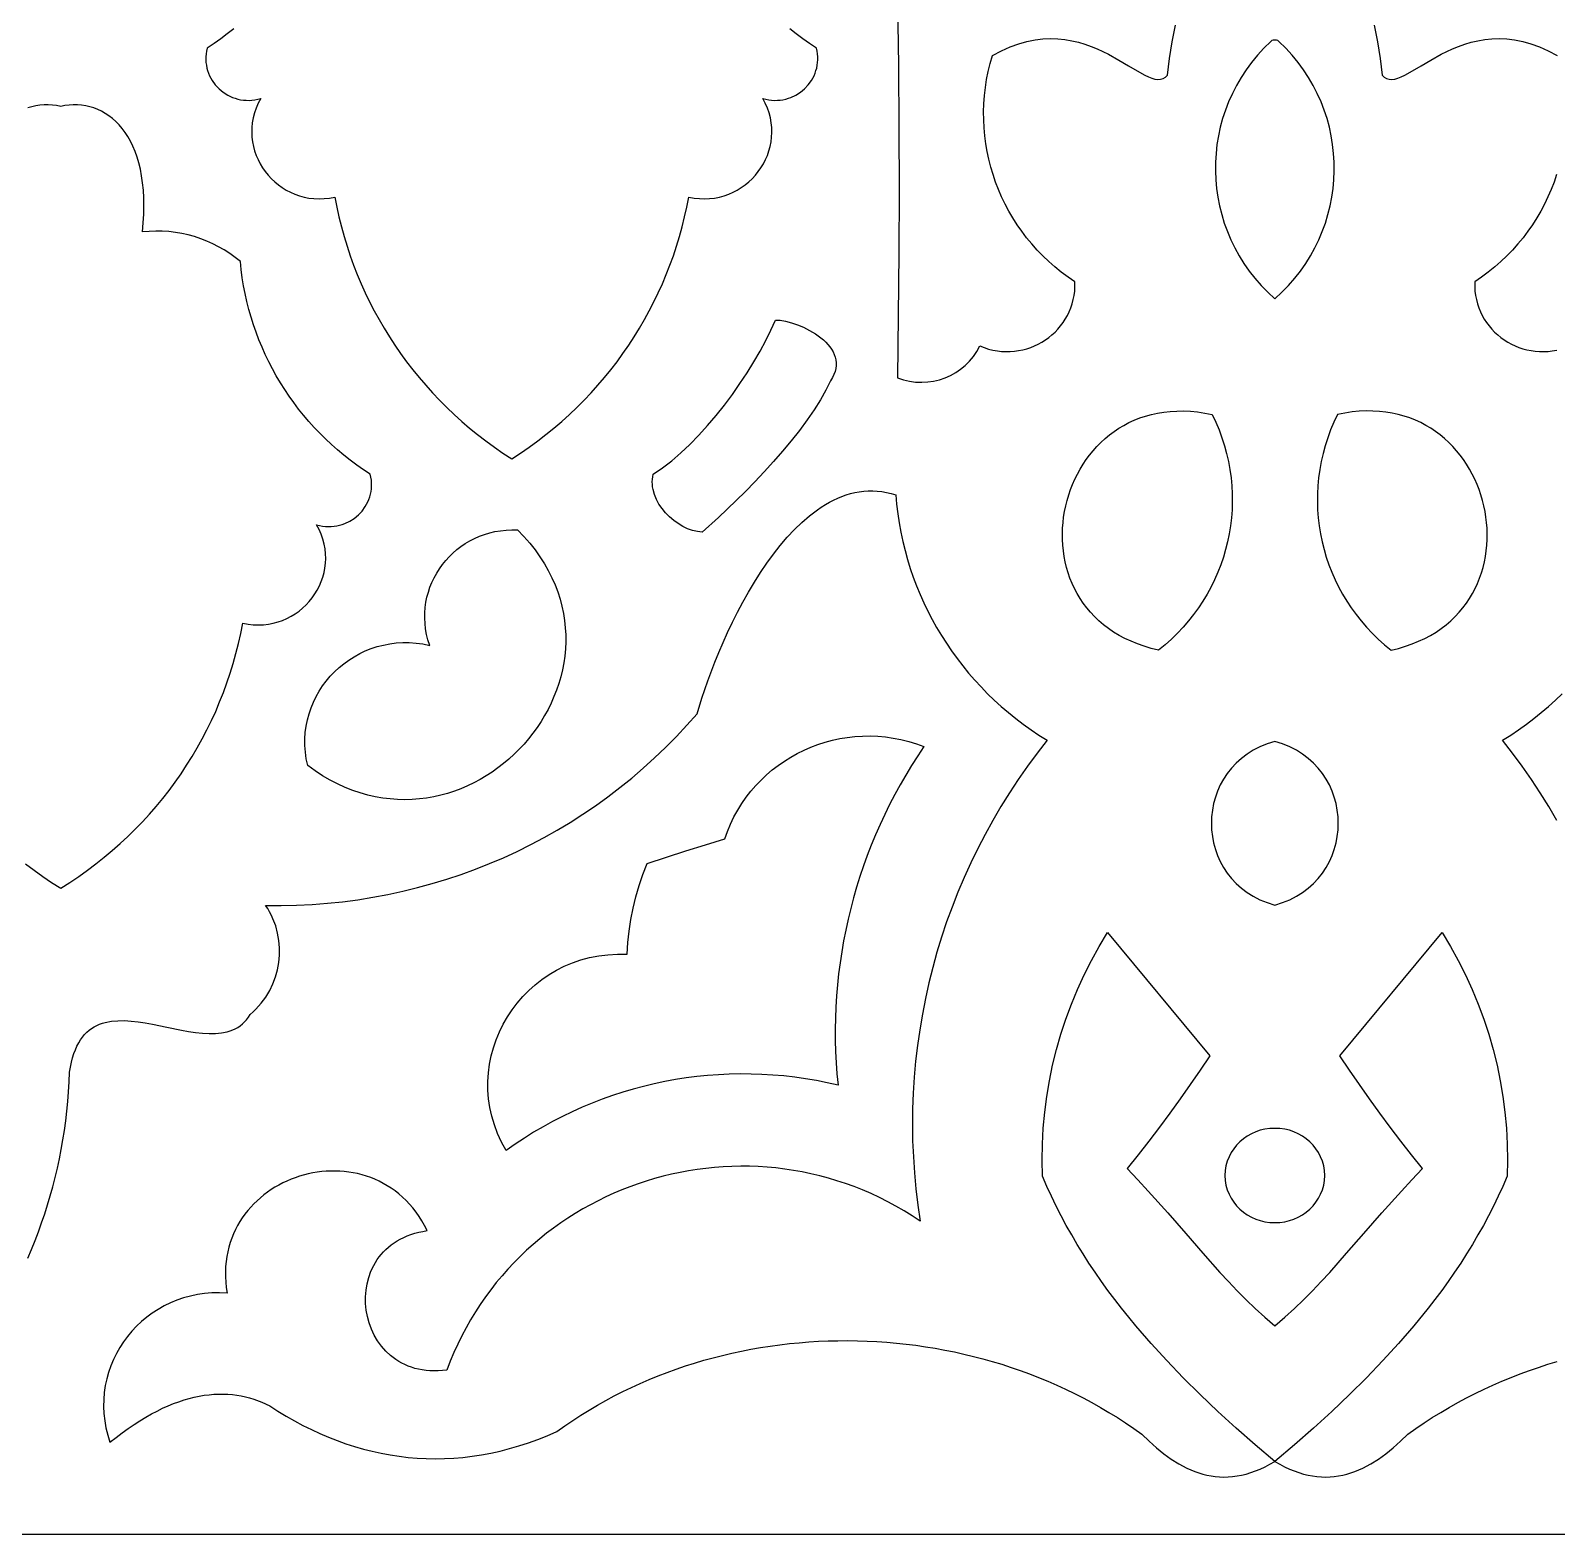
# Model space of a CAD drawing. Extents: x 50 to 3710, y -977 to -877.
# Drawn here: x 1826.9 to 1891.9, y -977.1 to -913 of the extents above; entities that cross this region are included whole.
import ezdxf

# ---------------------------------------------------------------- set-up
doc = ezdxf.new("R2010")
doc.units = 0
doc.layers.add('LAYER_1', color=18, linetype='CONTINUOUS')

msp = doc.modelspace()

# ---------------------------------------------------------------- linework, layer by layer
at = {"layer": 'LAYER_1'}
for points in [[(1863.832, -911.786), (1863.866, -914.45), (1863.887, -917.114), (1863.893, -919.778), (1863.886, -922.442), (1863.864, -925.106), (1863.83, -927.77), (1864.085, -927.854), (1864.343, -927.912), (1864.602, -927.945), (1864.861, -927.954), (1865.117, -927.94), (1865.37, -927.903), (1865.617, -927.844), (1865.857, -927.762), (1866.089, -927.66), (1866.311, -927.538), (1866.522, -927.395), (1866.719, -927.233), (1866.902, -927.053), (1867.068, -926.854), (1867.217, -926.638), (1867.346, -926.405), (1867.53, -926.477), (1867.715, -926.536), (1867.9, -926.582), (1868.086, -926.615), (1868.27, -926.636), (1868.454, -926.645), (1868.636, -926.642), (1868.816, -926.628), (1868.994, -926.603), (1869.17, -926.567), (1869.342, -926.521), (1869.51, -926.464), (1869.674, -926.398), (1869.833, -926.322), (1869.987, -926.237), (1870.136, -926.143), (1870.279, -926.041), (1870.415, -925.93), (1870.545, -925.811), (1870.667, -925.684), (1870.781, -925.55), (1870.887, -925.409), (1870.985, -925.261), (1871.073, -925.107), (1871.152, -924.946), (1871.22, -924.78), (1871.278, -924.608), (1871.325, -924.431), (1871.361, -924.249), (1871.385, -924.062), (1871.396, -923.871), (1871.395, -923.676), (1871.099, -923.473), (1870.814, -923.261), (1870.54, -923.038), (1870.277, -922.806), (1870.024, -922.565), (1869.783, -922.315), (1869.553, -922.057), (1869.334, -921.791), (1869.127, -921.517), (1868.932, -921.236), (1868.749, -920.948), (1868.577, -920.654), (1868.418, -920.353), (1868.27, -920.047), (1868.136, -919.736), (1868.013, -919.42), (1867.904, -919.1), (1867.807, -918.775), (1867.723, -918.447), (1867.653, -918.115), (1867.595, -917.78), (1867.551, -917.443), (1867.521, -917.104), (1867.504, -916.763), (1867.501, -916.42), (1867.512, -916.077), (1867.537, -915.733), (1867.576, -915.388), (1867.63, -915.044), (1867.698, -914.701), (1867.781, -914.358), (1867.879, -914.017), (1868.261, -913.816), (1868.634, -913.651), (1868.996, -913.521), (1869.349, -913.423), (1869.692, -913.356), (1870.026, -913.316), (1870.349, -913.302), (1870.663, -913.312), (1870.967, -913.342), (1871.261, -913.392), (1871.546, -913.459), (1871.821, -913.54), (1872.086, -913.634), (1872.342, -913.738), (1872.588, -913.851), (1872.825, -913.969), (1873.269, -914.214), (1873.676, -914.456), (1874.046, -914.677), (1874.378, -914.86), (1874.53, -914.932), (1874.673, -914.987), (1874.807, -915.025), (1874.931, -915.041), (1875.046, -915.035), (1875.153, -915.003), (1875.25, -914.945), (1875.338, -914.857), (1875.425, -914.142), (1875.54, -913.432), (1875.681, -912.729)], [(1884.155, -912.729), (1884.296, -913.432), (1884.411, -914.142), (1884.498, -914.857), (1884.586, -914.945), (1884.683, -915.003), (1884.789, -915.035), (1884.905, -915.041), (1885.029, -915.025), (1885.163, -914.987), (1885.306, -914.932), (1885.458, -914.86), (1885.79, -914.677), (1886.159, -914.456), (1886.566, -914.214), (1887.011, -913.969), (1887.248, -913.851), (1887.494, -913.738), (1887.75, -913.634), (1888.015, -913.54), (1888.29, -913.459), (1888.575, -913.392), (1888.869, -913.342), (1889.173, -913.312), (1889.487, -913.302), (1889.81, -913.316), (1890.144, -913.356), (1890.487, -913.423), (1890.839, -913.521), (1891.202, -913.651), (1891.575, -913.816), (1891.957, -914.017)], [(1835.525, -912.886), (1835.252, -913.101), (1834.972, -913.309), (1834.685, -913.51), (1834.392, -913.704), (1834.364, -913.83), (1834.345, -913.955), (1834.335, -914.078), (1834.334, -914.2), (1834.342, -914.32), (1834.358, -914.438), (1834.381, -914.554), (1834.412, -914.666), (1834.45, -914.776), (1834.496, -914.883), (1834.606, -915.085), (1834.741, -915.27), (1834.898, -915.438), (1835.075, -915.584), (1835.269, -915.708), (1835.479, -915.807), (1835.59, -915.847), (1835.703, -915.879), (1835.818, -915.904), (1835.936, -915.922), (1836.057, -915.932), (1836.179, -915.933), (1836.302, -915.927), (1836.427, -915.911), (1836.553, -915.887), (1836.68, -915.854), (1836.572, -916.058), (1836.482, -916.264), (1836.41, -916.471), (1836.356, -916.678), (1836.318, -916.886), (1836.297, -917.092), (1836.291, -917.297), (1836.301, -917.5), (1836.325, -917.701), (1836.364, -917.898), (1836.417, -918.09), (1836.483, -918.279), (1836.562, -918.461), (1836.653, -918.638), (1836.756, -918.808), (1836.871, -918.971), (1836.996, -919.126), (1837.132, -919.273), (1837.277, -919.41), (1837.432, -919.537), (1837.595, -919.654), (1837.767, -919.759), (1837.947, -919.853), (1838.134, -919.934), (1838.328, -920.002), (1838.528, -920.057), (1838.734, -920.097), (1838.945, -920.121), (1839.162, -920.131), (1839.382, -920.123), (1839.607, -920.099), (1839.834, -920.057), (1839.918, -920.482), (1840.011, -920.904), (1840.116, -921.323), (1840.231, -921.738), (1840.356, -922.149), (1840.492, -922.557), (1840.638, -922.96), (1840.794, -923.359), (1840.96, -923.753), (1841.136, -924.143), (1841.322, -924.528), (1841.517, -924.908), (1841.723, -925.283), (1841.938, -925.653), (1842.163, -926.017), (1842.398, -926.376), (1842.642, -926.729), (1842.895, -927.076), (1843.157, -927.417), (1843.429, -927.751), (1843.71, -928.08), (1844, -928.402), (1844.299, -928.717), (1844.607, -929.025), (1844.924, -929.326), (1845.249, -929.62), (1845.584, -929.906), (1845.926, -930.185), (1846.278, -930.456), (1846.638, -930.72), (1847.006, -930.975), (1847.382, -931.222), (1847.759, -930.975), (1848.127, -930.72), (1848.487, -930.456), (1848.838, -930.185), (1849.181, -929.906), (1849.515, -929.62), (1849.84, -929.326), (1850.157, -929.025), (1850.465, -928.717), (1850.764, -928.402), (1851.054, -928.08), (1851.335, -927.751), (1851.607, -927.417), (1851.869, -927.076), (1852.123, -926.729), (1852.367, -926.376), (1852.601, -926.017), (1852.826, -925.653), (1853.041, -925.283), (1853.247, -924.908), (1853.443, -924.528), (1853.629, -924.143), (1853.805, -923.753), (1853.971, -923.359), (1854.127, -922.96), (1854.273, -922.557), (1854.408, -922.149), (1854.533, -921.738), (1854.648, -921.323), (1854.753, -920.904), (1854.847, -920.482), (1854.93, -920.057), (1855.158, -920.099), (1855.382, -920.123), (1855.603, -920.131), (1855.819, -920.121), (1856.03, -920.097), (1856.236, -920.057), (1856.436, -920.002), (1856.63, -919.934), (1856.817, -919.853), (1856.997, -919.759), (1857.169, -919.654), (1857.332, -919.537), (1857.487, -919.41), (1857.633, -919.273), (1857.768, -919.126), (1857.893, -918.971), (1858.008, -918.808), (1858.111, -918.638), (1858.202, -918.461), (1858.281, -918.279), (1858.347, -918.09), (1858.4, -917.898), (1858.439, -917.701), (1858.463, -917.5), (1858.473, -917.297), (1858.468, -917.092), (1858.446, -916.886), (1858.409, -916.678), (1858.354, -916.471), (1858.282, -916.264), (1858.193, -916.058), (1858.085, -915.854), (1858.211, -915.887), (1858.337, -915.911), (1858.462, -915.927), (1858.586, -915.933), (1858.708, -915.932), (1858.828, -915.922), (1858.946, -915.904), (1859.062, -915.879), (1859.175, -915.847), (1859.285, -915.807), (1859.495, -915.708), (1859.689, -915.584), (1859.866, -915.438), (1860.024, -915.27), (1860.158, -915.085), (1860.269, -914.883), (1860.314, -914.776), (1860.352, -914.666), (1860.383, -914.554), (1860.407, -914.438), (1860.422, -914.32), (1860.43, -914.2), (1860.429, -914.078), (1860.419, -913.955), (1860.401, -913.83), (1860.373, -913.704), (1860.079, -913.51), (1859.792, -913.309), (1859.512, -913.101), (1859.239, -912.886)], [(1826.651, -948.489), (1827.013, -948.761), (1827.383, -949.025), (1827.762, -949.28), (1828.149, -949.527), (1828.537, -949.28), (1828.916, -949.025), (1829.286, -948.761), (1829.648, -948.489), (1830, -948.209), (1830.344, -947.921), (1830.679, -947.625), (1831.005, -947.322), (1831.322, -947.012), (1831.63, -946.694), (1831.928, -946.369), (1832.217, -946.037), (1832.497, -945.699), (1832.767, -945.354), (1833.027, -945.003), (1833.278, -944.646), (1833.519, -944.282), (1833.75, -943.913), (1833.971, -943.538), (1834.183, -943.158), (1834.384, -942.772), (1834.575, -942.382), (1834.756, -941.986), (1834.926, -941.585), (1835.086, -941.18), (1835.235, -940.771), (1835.374, -940.357), (1835.503, -939.939), (1835.62, -939.517), (1835.727, -939.091), (1835.823, -938.662), (1835.907, -938.229), (1836.135, -938.271), (1836.36, -938.296), (1836.58, -938.303), (1836.796, -938.294), (1837.008, -938.269), (1837.214, -938.229), (1837.414, -938.175), (1837.608, -938.107), (1837.795, -938.026), (1837.975, -937.932), (1838.146, -937.826), (1838.31, -937.71), (1838.465, -937.582), (1838.61, -937.445), (1838.746, -937.299), (1838.871, -937.144), (1838.985, -936.981), (1839.088, -936.811), (1839.18, -936.634), (1839.259, -936.451), (1839.325, -936.263), (1839.377, -936.07), (1839.416, -935.873), (1839.441, -935.673), (1839.451, -935.47), (1839.445, -935.265), (1839.424, -935.058), (1839.386, -934.851), (1839.332, -934.643), (1839.26, -934.436), (1839.17, -934.23), (1839.062, -934.026), (1839.189, -934.06), (1839.315, -934.084), (1839.439, -934.099), (1839.563, -934.106), (1839.685, -934.104), (1839.805, -934.094), (1839.924, -934.077), (1840.039, -934.052), (1840.152, -934.019), (1840.262, -933.98), (1840.472, -933.881), (1840.667, -933.757), (1840.844, -933.61), (1841.001, -933.443), (1841.136, -933.257), (1841.246, -933.055), (1841.292, -932.949), (1841.33, -932.839), (1841.361, -932.726), (1841.384, -932.611), (1841.4, -932.493), (1841.407, -932.373), (1841.406, -932.251), (1841.397, -932.127), (1841.378, -932.002), (1841.35, -931.876), (1841.057, -931.683), (1840.77, -931.482), (1840.49, -931.273), (1840.216, -931.058), (1839.95, -930.835), (1839.691, -930.606), (1839.439, -930.37), (1839.195, -930.127), (1838.958, -929.878), (1838.728, -929.623), (1838.506, -929.361), (1838.292, -929.094), (1838.086, -928.822), (1837.888, -928.543), (1837.698, -928.26), (1837.516, -927.972), (1837.342, -927.678), (1837.177, -927.38), (1837.02, -927.077), (1836.872, -926.77), (1836.733, -926.458), (1836.603, -926.143), (1836.481, -925.824), (1836.369, -925.501), (1836.266, -925.174), (1836.172, -924.844), (1836.087, -924.511), (1836.012, -924.175), (1835.947, -923.837), (1835.891, -923.495), (1835.845, -923.151), (1835.809, -922.805), (1835.589, -922.628), (1835.361, -922.464), (1835.125, -922.312), (1834.883, -922.172), (1834.634, -922.046), (1834.379, -921.932), (1834.119, -921.832), (1833.855, -921.744), (1833.586, -921.671), (1833.313, -921.611), (1833.038, -921.564), (1832.76, -921.532), (1832.48, -921.514), (1832.198, -921.51), (1831.915, -921.52), (1831.632, -921.546), (1831.667, -921.157), (1831.688, -920.785), (1831.696, -920.428), (1831.69, -920.086), (1831.672, -919.759), (1831.641, -919.447), (1831.599, -919.151), (1831.546, -918.869), (1831.482, -918.602), (1831.407, -918.349), (1831.323, -918.111), (1831.23, -917.887), (1831.127, -917.677), (1831.017, -917.481), (1830.898, -917.298), (1830.773, -917.13), (1830.64, -916.975), (1830.501, -916.834), (1830.356, -916.705), (1830.205, -916.59), (1830.05, -916.488), (1829.89, -916.399), (1829.726, -916.323), (1829.559, -916.259), (1829.388, -916.208), (1829.215, -916.17), (1829.04, -916.143), (1828.863, -916.128), (1828.685, -916.126), (1828.507, -916.135), (1828.328, -916.156), (1828.149, -916.189), (1827.971, -916.156), (1827.792, -916.135), (1827.613, -916.126), (1827.436, -916.128), (1827.259, -916.143), (1827.084, -916.17), (1826.91, -916.208), (1826.74, -916.259)], [(1891.932, -919.1), (1891.822, -919.42), (1891.7, -919.736), (1891.565, -920.047), (1891.418, -920.353), (1891.259, -920.654), (1891.087, -920.948), (1890.904, -921.236), (1890.708, -921.517), (1890.501, -921.791), (1890.283, -922.057), (1890.053, -922.315), (1889.811, -922.565), (1889.559, -922.806), (1889.296, -923.038), (1889.021, -923.261), (1888.736, -923.473), (1888.441, -923.676), (1888.44, -923.871), (1888.451, -924.062), (1888.475, -924.249), (1888.511, -924.431), (1888.558, -924.608), (1888.616, -924.78), (1888.684, -924.946), (1888.763, -925.107), (1888.851, -925.261), (1888.948, -925.409), (1889.055, -925.55), (1889.169, -925.684), (1889.291, -925.811), (1889.421, -925.93), (1889.557, -926.041), (1889.7, -926.143), (1889.848, -926.237), (1890.003, -926.322), (1890.162, -926.398), (1890.326, -926.464), (1890.494, -926.521), (1890.666, -926.567), (1890.841, -926.603), (1891.019, -926.628), (1891.2, -926.642), (1891.382, -926.645), (1891.566, -926.636), (1891.75, -926.615), (1891.936, -926.582)], [(1826.748, -965.295), (1826.905, -964.926), (1827.056, -964.553), (1827.199, -964.177), (1827.336, -963.798), (1827.465, -963.416), (1827.588, -963.031), (1827.703, -962.643), (1827.812, -962.252), (1827.913, -961.858), (1828.007, -961.462), (1828.093, -961.063), (1828.172, -960.661), (1828.243, -960.257), (1828.307, -959.851), (1828.363, -959.442), (1828.412, -959.031), (1828.452, -958.619), (1828.485, -958.204), (1828.51, -957.787), (1828.527, -957.368), (1828.563, -957.15), (1828.605, -956.946), (1828.655, -956.755), (1828.711, -956.578), (1828.773, -956.413), (1828.841, -956.26), (1828.914, -956.12), (1828.994, -955.991), (1829.078, -955.873), (1829.168, -955.766), (1829.263, -955.669), (1829.363, -955.583), (1829.468, -955.505), (1829.576, -955.437), (1829.689, -955.378), (1829.806, -955.327), (1829.927, -955.284), (1830.051, -955.248), (1830.31, -955.198), (1830.581, -955.174), (1830.862, -955.172), (1831.152, -955.188), (1831.45, -955.221), (1831.753, -955.267), (1832.06, -955.322), (1832.68, -955.448), (1833.297, -955.574), (1833.601, -955.629), (1833.899, -955.675), (1834.19, -955.708), (1834.472, -955.725), (1834.744, -955.723), (1835.004, -955.698), (1835.251, -955.649), (1835.369, -955.613), (1835.483, -955.57), (1835.592, -955.519), (1835.698, -955.46), (1835.798, -955.392), (1835.894, -955.315), (1835.985, -955.228), (1836.071, -955.132), (1836.152, -955.025), (1836.227, -954.907), (1836.354, -954.795), (1836.475, -954.678), (1836.589, -954.557), (1836.697, -954.431), (1836.798, -954.302), (1836.892, -954.169), (1837.059, -953.893), (1837.199, -953.606), (1837.312, -953.309), (1837.397, -953.005), (1837.454, -952.695), (1837.483, -952.382), (1837.483, -952.067), (1837.455, -951.752), (1837.399, -951.44), (1837.314, -951.133), (1837.2, -950.832), (1837.132, -950.685), (1837.056, -950.54), (1836.974, -950.397), (1836.884, -950.258), (1837.546, -950.263), (1838.206, -950.25), (1838.864, -950.219), (1839.518, -950.169), (1840.17, -950.102), (1840.818, -950.017), (1841.462, -949.914), (1842.102, -949.794), (1842.737, -949.657), (1843.367, -949.502), (1843.992, -949.331), (1844.611, -949.143), (1845.225, -948.938), (1845.832, -948.716), (1846.432, -948.479), (1847.025, -948.225), (1847.611, -947.955), (1848.19, -947.669), (1848.76, -947.367), (1849.321, -947.05), (1849.874, -946.718), (1850.418, -946.37), (1850.953, -946.007), (1851.478, -945.629), (1851.992, -945.237), (1852.496, -944.83), (1852.989, -944.408), (1853.471, -943.972), (1853.942, -943.522), (1854.401, -943.058), (1854.847, -942.58), (1855.281, -942.088), (1855.481, -941.427), (1855.735, -940.687), (1856.039, -939.888), (1856.209, -939.472), (1856.392, -939.049), (1856.587, -938.62), (1856.793, -938.189), (1857.01, -937.757), (1857.238, -937.326), (1857.478, -936.9), (1857.727, -936.481), (1857.987, -936.07), (1858.258, -935.671), (1858.538, -935.285), (1858.827, -934.916), (1859.126, -934.564), (1859.434, -934.234), (1859.751, -933.927), (1860.077, -933.645), (1860.411, -933.392), (1860.581, -933.276), (1860.753, -933.168), (1860.928, -933.068), (1861.104, -932.977), (1861.282, -932.895), (1861.461, -932.821), (1861.643, -932.757), (1861.827, -932.703), (1862.012, -932.659), (1862.199, -932.624), (1862.388, -932.601), (1862.578, -932.588), (1862.771, -932.586), (1862.965, -932.596), (1863.16, -932.617), (1863.357, -932.651), (1863.556, -932.697), (1863.756, -932.755), (1863.792, -933.157), (1863.84, -933.557), (1863.899, -933.954), (1863.971, -934.348), (1864.054, -934.738), (1864.149, -935.125), (1864.255, -935.509), (1864.373, -935.888), (1864.501, -936.263), (1864.641, -936.633), (1864.791, -936.999), (1864.952, -937.36), (1865.124, -937.716), (1865.306, -938.067), (1865.498, -938.412), (1865.7, -938.751), (1865.913, -939.084), (1866.135, -939.411), (1866.367, -939.732), (1866.609, -940.046), (1866.86, -940.353), (1867.121, -940.653), (1867.39, -940.946), (1867.669, -941.231), (1867.957, -941.508), (1868.253, -941.777), (1868.558, -942.038), (1868.871, -942.291), (1869.193, -942.535), (1869.523, -942.77), (1869.861, -942.996), (1870.208, -943.212), (1869.782, -943.761), (1869.372, -944.318), (1868.979, -944.884), (1868.6, -945.459), (1868.238, -946.042), (1867.892, -946.633), (1867.562, -947.232), (1867.248, -947.838), (1866.951, -948.451), (1866.669, -949.07), (1866.405, -949.696), (1866.156, -950.328), (1865.925, -950.965), (1865.71, -951.608), (1865.512, -952.256), (1865.33, -952.909), (1865.166, -953.565), (1865.019, -954.226), (1864.889, -954.891), (1864.776, -955.559), (1864.68, -956.23), (1864.602, -956.903), (1864.542, -957.58), (1864.498, -958.258), (1864.473, -958.937), (1864.465, -959.619), (1864.475, -960.301), (1864.504, -960.984), (1864.55, -961.668), (1864.614, -962.351), (1864.696, -963.035), (1864.797, -963.717), (1864.456, -963.493), (1864.112, -963.281), (1863.764, -963.081), (1863.413, -962.892), (1863.059, -962.714), (1862.702, -962.548), (1862.342, -962.393), (1861.979, -962.25), (1861.615, -962.118), (1861.248, -961.996), (1860.88, -961.886), (1860.51, -961.788), (1860.138, -961.699), (1859.766, -961.622), (1859.392, -961.556), (1859.018, -961.5), (1858.643, -961.455), (1858.269, -961.421), (1857.894, -961.397), (1857.519, -961.384), (1857.145, -961.381), (1856.771, -961.388), (1856.398, -961.405), (1856.027, -961.433), (1855.656, -961.471), (1855.287, -961.519), (1854.92, -961.577), (1854.555, -961.644), (1854.192, -961.722), (1853.832, -961.809), (1853.474, -961.906), (1853.119, -962.012), (1852.767, -962.128), (1852.419, -962.254), (1852.074, -962.389), (1851.732, -962.533), (1851.395, -962.687), (1851.062, -962.849), (1850.733, -963.021), (1850.409, -963.202), (1850.09, -963.392), (1849.776, -963.59), (1849.468, -963.798), (1849.164, -964.014), (1848.867, -964.239), (1848.576, -964.473), (1848.291, -964.715), (1848.012, -964.966), (1847.74, -965.225), (1847.475, -965.493), (1847.217, -965.768), (1846.966, -966.052), (1846.723, -966.344), (1846.487, -966.644), (1846.26, -966.953), (1846.04, -967.269), (1845.83, -967.592), (1845.628, -967.924), (1845.434, -968.264), (1845.25, -968.611), (1845.075, -968.965), (1844.91, -969.327), (1844.755, -969.697), (1844.609, -970.074), (1844.423, -970.095), (1844.242, -970.106), (1844.065, -970.109), (1843.893, -970.103), (1843.726, -970.089), (1843.563, -970.066), (1843.406, -970.036), (1843.253, -969.998), (1843.106, -969.952), (1842.963, -969.9), (1842.826, -969.841), (1842.694, -969.775), (1842.566, -969.703), (1842.444, -969.625), (1842.216, -969.452), (1842.009, -969.259), (1841.823, -969.047), (1841.659, -968.819), (1841.517, -968.577), (1841.397, -968.323), (1841.3, -968.059), (1841.226, -967.788), (1841.175, -967.511), (1841.148, -967.231), (1841.145, -966.95), (1841.166, -966.67), (1841.211, -966.393), (1841.281, -966.122), (1841.377, -965.859), (1841.497, -965.606), (1841.644, -965.364), (1841.727, -965.249), (1841.816, -965.137), (1841.912, -965.029), (1842.015, -964.926), (1842.124, -964.828), (1842.24, -964.734), (1842.363, -964.645), (1842.492, -964.562), (1842.629, -964.485), (1842.772, -964.414), (1842.922, -964.349), (1843.079, -964.29), (1843.243, -964.239), (1843.414, -964.194), (1843.592, -964.157), (1843.777, -964.127), (1843.667, -963.914), (1843.551, -963.711), (1843.428, -963.518), (1843.299, -963.334), (1843.163, -963.161), (1843.022, -962.997), (1842.876, -962.842), (1842.725, -962.697), (1842.569, -962.561), (1842.408, -962.435), (1842.243, -962.317), (1842.074, -962.209), (1841.902, -962.11), (1841.726, -962.019), (1841.548, -961.938), (1841.366, -961.865), (1841.182, -961.801), (1840.996, -961.745), (1840.809, -961.697), (1840.619, -961.658), (1840.429, -961.628), (1840.237, -961.605), (1840.045, -961.59), (1839.853, -961.584), (1839.66, -961.585), (1839.468, -961.594), (1839.276, -961.611), (1839.085, -961.635), (1838.895, -961.667), (1838.706, -961.706), (1838.335, -961.807), (1838.152, -961.868), (1837.972, -961.936), (1837.795, -962.01), (1837.622, -962.092), (1837.451, -962.181), (1837.285, -962.276), (1837.122, -962.378), (1836.964, -962.486), (1836.81, -962.601), (1836.662, -962.722), (1836.519, -962.849), (1836.381, -962.982), (1836.249, -963.122), (1836.123, -963.267), (1836.004, -963.418), (1835.891, -963.575), (1835.786, -963.738), (1835.687, -963.906), (1835.597, -964.08), (1835.514, -964.259), (1835.439, -964.443), (1835.373, -964.632), (1835.316, -964.827), (1835.268, -965.027), (1835.229, -965.231), (1835.2, -965.441), (1835.18, -965.655), (1835.171, -965.873), (1835.173, -966.097), (1835.185, -966.324), (1835.209, -966.557), (1835.244, -966.793), (1834.918, -966.778), (1834.598, -966.783), (1834.284, -966.808), (1833.976, -966.852), (1833.676, -966.915), (1833.383, -966.996), (1833.099, -967.094), (1832.823, -967.209), (1832.557, -967.339), (1832.301, -967.485), (1832.055, -967.645), (1831.82, -967.819), (1831.596, -968.006), (1831.385, -968.206), (1831.186, -968.417), (1831.001, -968.639), (1830.829, -968.872), (1830.671, -969.115), (1830.528, -969.366), (1830.4, -969.626), (1830.288, -969.894), (1830.192, -970.169), (1830.113, -970.45), (1830.051, -970.736), (1830.008, -971.028), (1829.982, -971.323), (1829.976, -971.623), (1829.99, -971.925), (1830.023, -972.23), (1830.077, -972.536), (1830.152, -972.842), (1830.249, -973.15), (1830.512, -972.941), (1830.771, -972.746), (1831.027, -972.562), (1831.28, -972.39), (1831.529, -972.23), (1831.775, -972.081), (1832.018, -971.944), (1832.257, -971.818), (1832.493, -971.702), (1832.726, -971.598), (1832.956, -971.503), (1833.183, -971.42), (1833.406, -971.346), (1833.626, -971.282), (1833.843, -971.228), (1834.057, -971.183), (1834.268, -971.147), (1834.475, -971.121), (1834.68, -971.104), (1834.881, -971.095), (1835.08, -971.094), (1835.275, -971.102), (1835.467, -971.118), (1835.656, -971.142), (1835.842, -971.174), (1836.025, -971.213), (1836.205, -971.259), (1836.382, -971.313), (1836.727, -971.44), (1837.061, -971.593), (1837.411, -971.818), (1837.765, -972.033), (1838.121, -972.236), (1838.479, -972.428), (1838.84, -972.608), (1839.204, -972.777), (1839.57, -972.933), (1839.938, -973.078), (1840.308, -973.211), (1840.681, -973.332), (1841.056, -973.44), (1841.432, -973.536), (1841.811, -973.62), (1842.192, -973.691), (1842.574, -973.749), (1842.959, -973.795), (1843.345, -973.827), (1843.733, -973.847), (1844.122, -973.854), (1844.513, -973.847), (1844.905, -973.827), (1845.299, -973.794), (1845.694, -973.747), (1846.091, -973.686), (1846.489, -973.611), (1846.887, -973.523), (1847.287, -973.421), (1847.689, -973.304), (1848.091, -973.173), (1848.494, -973.028), (1848.897, -972.869), (1849.302, -972.695), (1849.638, -972.455), (1849.979, -972.222), (1850.325, -971.997), (1850.675, -971.78), (1851.03, -971.571), (1851.388, -971.369), (1851.751, -971.175), (1852.118, -970.988), (1852.489, -970.81), (1852.863, -970.639), (1853.241, -970.475), (1853.622, -970.319), (1854.006, -970.171), (1854.393, -970.031), (1854.783, -969.898), (1855.176, -969.773), (1855.572, -969.656), (1855.969, -969.546), (1856.369, -969.444), (1856.771, -969.35), (1857.176, -969.263), (1857.582, -969.184), (1857.989, -969.113), (1858.398, -969.049), (1858.809, -968.993), (1859.22, -968.945), (1859.633, -968.904), (1860.046, -968.871), (1860.461, -968.846), (1860.876, -968.829), (1861.291, -968.819), (1861.707, -968.817), (1862.122, -968.822), (1862.538, -968.835), (1862.954, -968.856), (1863.369, -968.885), (1863.784, -968.921), (1864.198, -968.965), (1864.611, -969.016), (1865.024, -969.075), (1865.435, -969.142), (1865.845, -969.217), (1866.254, -969.299), (1866.661, -969.389), (1867.067, -969.487), (1867.471, -969.592), (1867.872, -969.705), (1868.272, -969.826), (1868.669, -969.955), (1869.064, -970.091), (1869.457, -970.234), (1869.846, -970.386), (1870.233, -970.545), (1870.616, -970.712), (1870.997, -970.886), (1871.374, -971.069), (1871.747, -971.259), (1872.117, -971.456), (1872.483, -971.661), (1872.845, -971.874), (1873.203, -972.095), (1873.557, -972.323), (1873.906, -972.559), (1874.251, -972.803), (1874.557, -973.102), (1874.868, -973.381), (1875.183, -973.637), (1875.504, -973.869), (1875.83, -974.074), (1876.163, -974.25), (1876.331, -974.327), (1876.502, -974.396), (1876.674, -974.457), (1876.848, -974.509), (1877.024, -974.552), (1877.201, -974.586), (1877.381, -974.611), (1877.563, -974.627), (1877.746, -974.632), (1877.932, -974.628), (1878.12, -974.613), (1878.31, -974.588), (1878.503, -974.551), (1878.697, -974.504), (1878.895, -974.445), (1879.094, -974.374), (1879.296, -974.292), (1879.5, -974.197), (1879.707, -974.09), (1879.917, -973.97), (1879.083, -973.26), (1878.275, -972.549), (1877.493, -971.835), (1876.737, -971.118), (1876.009, -970.396), (1875.309, -969.669), (1874.638, -968.934), (1873.996, -968.191), (1873.686, -967.816), (1873.385, -967.438), (1873.09, -967.058), (1872.804, -966.676), (1872.526, -966.29), (1872.255, -965.901), (1871.993, -965.509), (1871.739, -965.113), (1871.493, -964.714), (1871.256, -964.311), (1871.027, -963.905), (1870.807, -963.494), (1870.595, -963.08), (1870.392, -962.661), (1870.198, -962.238), (1870.012, -961.81), (1869.997, -961.124), (1870.007, -960.44), (1870.043, -959.759), (1870.105, -959.08), (1870.193, -958.405), (1870.306, -957.734), (1870.443, -957.068), (1870.606, -956.408), (1870.793, -955.755), (1871.005, -955.108), (1871.242, -954.47), (1871.502, -953.839), (1871.787, -953.218), (1872.095, -952.607), (1872.427, -952.006), (1872.783, -951.416), (1877.151, -956.666), (1876.736, -957.286), (1876.314, -957.902), (1875.883, -958.512), (1875.445, -959.116), (1874.999, -959.715), (1874.545, -960.309), (1874.084, -960.897), (1873.615, -961.479), (1874.081, -961.967), (1874.524, -962.443), (1875.352, -963.364), (1876.121, -964.246), (1876.855, -965.092), (1877.578, -965.905), (1877.943, -966.301), (1878.314, -966.69), (1878.694, -967.073), (1879.086, -967.45), (1879.493, -967.821), (1879.918, -968.187), (1880.343, -967.821), (1880.75, -967.45), (1881.142, -967.073), (1881.522, -966.69), (1881.893, -966.301), (1882.258, -965.905), (1882.981, -965.092), (1883.715, -964.246), (1884.484, -963.364), (1885.312, -962.443), (1885.755, -961.967), (1886.221, -961.479), (1885.752, -960.897), (1885.291, -960.309), (1884.837, -959.715), (1884.391, -959.116), (1883.953, -958.512), (1883.522, -957.902), (1883.099, -957.286), (1882.684, -956.666), (1887.053, -951.416), (1887.409, -952.006), (1887.741, -952.607), (1888.049, -953.218), (1888.334, -953.839), (1888.594, -954.47), (1888.83, -955.108), (1889.042, -955.755), (1889.23, -956.408), (1889.393, -957.068), (1889.53, -957.734), (1889.643, -958.405), (1889.73, -959.08), (1889.792, -959.759), (1889.829, -960.44), (1889.839, -961.124), (1889.824, -961.81), (1889.638, -962.238), (1889.444, -962.661), (1889.241, -963.08), (1889.029, -963.494), (1888.809, -963.905), (1888.58, -964.311), (1888.343, -964.714), (1888.097, -965.113), (1887.843, -965.509), (1887.581, -965.901), (1887.31, -966.29), (1887.032, -966.676), (1886.745, -967.058), (1886.451, -967.438), (1885.84, -968.191), (1885.198, -968.934), (1884.527, -969.669), (1883.827, -970.396), (1883.099, -971.118), (1882.343, -971.835), (1881.561, -972.549), (1880.753, -973.26), (1879.919, -973.97), (1880.129, -974.09), (1880.336, -974.197), (1880.54, -974.292), (1880.742, -974.374), (1880.941, -974.445), (1881.138, -974.504), (1881.333, -974.551), (1881.526, -974.588), (1881.716, -974.613), (1881.904, -974.628), (1882.089, -974.632), (1882.273, -974.627), (1882.455, -974.611), (1882.634, -974.586), (1882.812, -974.552), (1882.988, -974.509), (1883.162, -974.457), (1883.334, -974.396), (1883.505, -974.327), (1883.673, -974.25), (1884.006, -974.074), (1884.332, -973.869), (1884.653, -973.637), (1884.968, -973.381), (1885.279, -973.102), (1885.585, -972.803), (1885.929, -972.559), (1886.279, -972.323), (1886.632, -972.095), (1886.99, -971.874), (1887.353, -971.661), (1887.719, -971.456), (1888.089, -971.259), (1888.462, -971.069), (1888.839, -970.886), (1889.22, -970.712), (1889.603, -970.545), (1889.99, -970.386), (1890.379, -970.234), (1890.772, -970.091), (1891.167, -969.955), (1891.564, -969.826), (1891.963, -969.705)], [(1891.944, -946.633), (1891.598, -946.042), (1891.235, -945.459), (1890.857, -944.884), (1890.463, -944.318), (1890.054, -943.761), (1889.628, -943.212), (1889.974, -942.996), (1890.313, -942.77), (1890.643, -942.535), (1890.964, -942.291), (1891.278, -942.038), (1891.583, -941.777), (1891.879, -941.508), (1892.167, -941.231)], [(1945.631, -977.082), (1879.918, -977.082), (1814.205, -977.082)]]:
    msp.add_lwpolyline(points, dxfattribs=at)
for points in [[(1879.918, -924.39), (1880.219, -924.112), (1880.501, -923.822), (1880.764, -923.521), (1881.008, -923.21), (1881.233, -922.889), (1881.439, -922.559), (1881.626, -922.221), (1881.794, -921.876), (1881.943, -921.524), (1882.073, -921.166), (1882.184, -920.804), (1882.276, -920.437), (1882.349, -920.067), (1882.402, -919.695), (1882.437, -919.32), (1882.453, -918.945), (1882.449, -918.569), (1882.426, -918.193), (1882.384, -917.819), (1882.323, -917.447), (1882.243, -917.078), (1882.144, -916.712), (1882.025, -916.351), (1881.887, -915.995), (1881.73, -915.645), (1881.554, -915.301), (1881.359, -914.965), (1881.144, -914.637), (1880.91, -914.318), (1880.656, -914.009), (1880.384, -913.711), (1880.092, -913.424), (1880.069, -913.404), (1880.04, -913.387), (1879.993, -913.372), (1879.918, -913.361), (1879.843, -913.372), (1879.796, -913.387), (1879.744, -913.424), (1879.452, -913.711), (1879.179, -914.009), (1878.926, -914.318), (1878.692, -914.637), (1878.477, -914.965), (1878.282, -915.301), (1878.106, -915.645), (1877.949, -915.995), (1877.811, -916.351), (1877.692, -916.712), (1877.593, -917.078), (1877.513, -917.447), (1877.451, -917.819), (1877.41, -918.193), (1877.387, -918.569), (1877.383, -918.945), (1877.399, -919.32), (1877.433, -919.695), (1877.487, -920.067), (1877.56, -920.437), (1877.652, -920.804), (1877.763, -921.166), (1877.893, -921.524), (1878.042, -921.876), (1878.21, -922.221), (1878.397, -922.559), (1878.603, -922.889), (1878.828, -923.21), (1879.072, -923.521), (1879.335, -923.822), (1879.617, -924.112)], [(1853.416, -931.876), (1853.808, -931.607), (1854.2, -931.303), (1854.59, -930.966), (1854.977, -930.601), (1855.358, -930.211), (1855.732, -929.8), (1856.095, -929.371), (1856.448, -928.927), (1856.787, -928.473), (1857.111, -928.012), (1857.417, -927.548), (1857.705, -927.083), (1857.971, -926.623), (1858.214, -926.169), (1858.432, -925.727), (1858.624, -925.299), (1858.828, -925.312), (1859.058, -925.351), (1859.305, -925.415), (1859.562, -925.502), (1859.823, -925.611), (1860.081, -925.74), (1860.329, -925.889), (1860.56, -926.056), (1860.667, -926.146), (1860.767, -926.24), (1860.859, -926.338), (1860.943, -926.44), (1861.017, -926.545), (1861.081, -926.653), (1861.134, -926.765), (1861.175, -926.88), (1861.203, -926.998), (1861.217, -927.118), (1861.217, -927.241), (1861.201, -927.367), (1861.169, -927.494), (1861.119, -927.624), (1861.051, -927.756), (1860.965, -927.89), (1860.877, -928.086), (1860.778, -928.286), (1860.548, -928.699), (1860.281, -929.126), (1859.981, -929.561), (1859.652, -930.004), (1859.3, -930.449), (1858.929, -930.894), (1858.544, -931.336), (1858.149, -931.77), (1857.749, -932.195), (1857.349, -932.606), (1856.953, -933), (1856.193, -933.724), (1855.506, -934.341), (1855.299, -934.319), (1855.09, -934.27), (1854.881, -934.196), (1854.676, -934.099), (1854.476, -933.981), (1854.285, -933.844), (1854.105, -933.69), (1853.939, -933.521), (1853.789, -933.34), (1853.658, -933.147), (1853.549, -932.946), (1853.464, -932.738), (1853.405, -932.525), (1853.387, -932.417), (1853.376, -932.309), (1853.373, -932.2), (1853.378, -932.092), (1853.393, -931.984)], [(1874.955, -939.377), (1874.643, -939.3), (1874.345, -939.211), (1874.059, -939.111), (1873.786, -938.999), (1873.526, -938.877), (1873.279, -938.745), (1873.045, -938.603), (1872.823, -938.451), (1872.614, -938.291), (1872.417, -938.123), (1872.232, -937.946), (1872.06, -937.762), (1871.899, -937.571), (1871.751, -937.374), (1871.614, -937.17), (1871.489, -936.961), (1871.376, -936.747), (1871.274, -936.527), (1871.184, -936.304), (1871.105, -936.077), (1871.037, -935.847), (1870.98, -935.613), (1870.934, -935.378), (1870.9, -935.14), (1870.876, -934.901), (1870.862, -934.661), (1870.86, -934.421), (1870.867, -934.18), (1870.886, -933.939), (1870.914, -933.7), (1870.953, -933.462), (1871.001, -933.225), (1871.06, -932.991), (1871.128, -932.759), (1871.206, -932.531), (1871.294, -932.306), (1871.392, -932.085), (1871.499, -931.868), (1871.615, -931.657), (1871.74, -931.451), (1871.875, -931.251), (1872.018, -931.057), (1872.171, -930.87), (1872.332, -930.69), (1872.502, -930.518), (1872.68, -930.355), (1872.867, -930.199), (1873.063, -930.053), (1873.267, -929.917), (1873.478, -929.79), (1873.698, -929.674), (1873.926, -929.569), (1874.162, -929.476), (1874.406, -929.394), (1874.657, -929.324), (1874.916, -929.268), (1875.182, -929.224), (1875.455, -929.194), (1875.736, -929.179), (1876.024, -929.178), (1876.319, -929.192), (1876.621, -929.221), (1876.929, -929.267), (1877.245, -929.329), (1877.4, -929.656), (1877.539, -929.986), (1877.663, -930.32), (1877.771, -930.657), (1877.864, -930.996), (1877.942, -931.336), (1878.004, -931.679), (1878.052, -932.022), (1878.084, -932.366), (1878.102, -932.711), (1878.105, -933.054), (1878.094, -933.397), (1878.068, -933.739), (1878.027, -934.079), (1877.972, -934.417), (1877.903, -934.752), (1877.82, -935.084), (1877.723, -935.412), (1877.612, -935.737), (1877.488, -936.056), (1877.349, -936.371), (1877.197, -936.681), (1877.032, -936.984), (1876.853, -937.282), (1876.661, -937.572), (1876.456, -937.855), (1876.238, -938.131), (1876.007, -938.398), (1875.763, -938.657), (1875.506, -938.907), (1875.237, -939.147)], [(1884.881, -939.377), (1885.193, -939.3), (1885.491, -939.211), (1885.777, -939.111), (1886.05, -938.999), (1886.31, -938.877), (1886.557, -938.745), (1886.791, -938.603), (1887.013, -938.451), (1887.222, -938.291), (1887.419, -938.123), (1887.604, -937.946), (1887.776, -937.762), (1887.937, -937.571), (1888.085, -937.374), (1888.222, -937.17), (1888.347, -936.961), (1888.46, -936.747), (1888.562, -936.527), (1888.652, -936.304), (1888.731, -936.077), (1888.799, -935.847), (1888.856, -935.613), (1888.902, -935.378), (1888.936, -935.14), (1888.96, -934.901), (1888.974, -934.661), (1888.976, -934.421), (1888.969, -934.18), (1888.95, -933.939), (1888.922, -933.7), (1888.883, -933.462), (1888.835, -933.225), (1888.776, -932.991), (1888.708, -932.759), (1888.629, -932.531), (1888.542, -932.306), (1888.444, -932.085), (1888.337, -931.868), (1888.221, -931.657), (1888.096, -931.451), (1887.961, -931.251), (1887.818, -931.057), (1887.665, -930.87), (1887.504, -930.69), (1887.334, -930.518), (1887.156, -930.355), (1886.968, -930.199), (1886.773, -930.053), (1886.569, -929.917), (1886.357, -929.79), (1886.138, -929.674), (1885.91, -929.569), (1885.674, -929.476), (1885.43, -929.394), (1885.179, -929.324), (1884.92, -929.268), (1884.654, -929.224), (1884.381, -929.194), (1884.1, -929.179), (1883.812, -929.178), (1883.517, -929.192), (1883.215, -929.221), (1882.907, -929.267), (1882.591, -929.329), (1882.436, -929.656), (1882.297, -929.986), (1882.173, -930.32), (1882.065, -930.657), (1881.972, -930.996), (1881.894, -931.336), (1881.832, -931.679), (1881.784, -932.022), (1881.752, -932.366), (1881.734, -932.711), (1881.731, -933.054), (1881.742, -933.397), (1881.768, -933.739), (1881.809, -934.079), (1881.864, -934.417), (1881.932, -934.752), (1882.016, -935.084), (1882.113, -935.412), (1882.223, -935.737), (1882.348, -936.056), (1882.486, -936.371), (1882.638, -936.681), (1882.804, -936.984), (1882.982, -937.282), (1883.174, -937.572), (1883.38, -937.855), (1883.598, -938.131), (1883.829, -938.398), (1884.073, -938.657), (1884.329, -938.907), (1884.599, -939.147)], [(1838.681, -944.298), (1838.621, -944.009), (1838.581, -943.723), (1838.561, -943.44), (1838.56, -943.161), (1838.578, -942.886), (1838.613, -942.615), (1838.666, -942.35), (1838.736, -942.09), (1838.822, -941.838), (1838.923, -941.592), (1839.04, -941.354), (1839.171, -941.124), (1839.315, -940.903), (1839.473, -940.692), (1839.643, -940.49), (1839.825, -940.299), (1840.019, -940.12), (1840.224, -939.952), (1840.438, -939.796), (1840.662, -939.654), (1840.896, -939.525), (1841.137, -939.41), (1841.387, -939.311), (1841.643, -939.226), (1841.907, -939.157), (1842.176, -939.105), (1842.45, -939.07), (1842.73, -939.052), (1843.013, -939.053), (1843.301, -939.073), (1843.591, -939.112), (1843.884, -939.172), (1843.809, -938.938), (1843.751, -938.705), (1843.709, -938.472), (1843.682, -938.241), (1843.67, -938.01), (1843.673, -937.782), (1843.69, -937.557), (1843.721, -937.334), (1843.766, -937.115), (1843.824, -936.901), (1843.894, -936.69), (1843.977, -936.485), (1844.072, -936.286), (1844.179, -936.093), (1844.296, -935.906), (1844.425, -935.727), (1844.564, -935.555), (1844.713, -935.391), (1844.871, -935.237), (1845.039, -935.091), (1845.215, -934.955), (1845.4, -934.83), (1845.593, -934.715), (1845.794, -934.611), (1846.002, -934.52), (1846.217, -934.44), (1846.439, -934.373), (1846.666, -934.32), (1846.9, -934.281), (1847.138, -934.256), (1847.382, -934.245), (1847.63, -934.25), (1847.898, -934.53), (1848.145, -934.814), (1848.373, -935.102), (1848.581, -935.394), (1848.77, -935.689), (1848.94, -935.986), (1849.092, -936.286), (1849.225, -936.588), (1849.341, -936.891), (1849.439, -937.196), (1849.52, -937.501), (1849.585, -937.806), (1849.632, -938.112), (1849.664, -938.417), (1849.681, -938.721), (1849.682, -939.025), (1849.668, -939.326), (1849.639, -939.625), (1849.596, -939.922), (1849.539, -940.216), (1849.469, -940.507), (1849.386, -940.795), (1849.289, -941.078), (1849.18, -941.357), (1849.06, -941.631), (1848.927, -941.899), (1848.783, -942.162), (1848.628, -942.42), (1848.462, -942.67), (1848.286, -942.914), (1848.1, -943.151), (1847.904, -943.38), (1847.699, -943.601), (1847.485, -943.813), (1847.262, -944.017), (1847.032, -944.212), (1846.793, -944.397), (1846.547, -944.571), (1846.294, -944.736), (1846.034, -944.89), (1845.767, -945.032), (1845.495, -945.163), (1845.216, -945.282), (1844.933, -945.388), (1844.644, -945.482), (1844.351, -945.562), (1844.053, -945.629), (1843.752, -945.682), (1843.447, -945.721), (1843.138, -945.744), (1842.827, -945.753), (1842.513, -945.745), (1842.197, -945.722), (1841.88, -945.683), (1841.561, -945.626), (1841.24, -945.553), (1840.919, -945.462), (1840.598, -945.353), (1840.276, -945.225), (1839.955, -945.079), (1839.635, -944.913), (1839.315, -944.728), (1838.997, -944.523)], [(1861.295, -957.923), (1860.834, -957.819), (1860.372, -957.728), (1859.909, -957.649), (1859.445, -957.584), (1858.981, -957.531), (1858.516, -957.491), (1858.051, -957.463), (1857.586, -957.448), (1857.122, -957.445), (1856.658, -957.455), (1856.196, -957.477), (1855.734, -957.511), (1855.274, -957.558), (1854.816, -957.617), (1854.359, -957.688), (1853.905, -957.771), (1853.453, -957.867), (1853.004, -957.974), (1852.558, -958.093), (1852.115, -958.225), (1851.675, -958.368), (1851.239, -958.523), (1850.808, -958.689), (1850.38, -958.868), (1849.957, -959.058), (1849.539, -959.26), (1849.125, -959.473), (1848.717, -959.698), (1848.315, -959.934), (1847.918, -960.182), (1847.527, -960.441), (1847.143, -960.711), (1846.946, -960.351), (1846.779, -959.986), (1846.641, -959.617), (1846.531, -959.247), (1846.449, -958.875), (1846.395, -958.502), (1846.367, -958.131), (1846.364, -957.762), (1846.387, -957.396), (1846.434, -957.035), (1846.505, -956.678), (1846.6, -956.328), (1846.716, -955.986), (1846.855, -955.652), (1847.014, -955.327), (1847.194, -955.014), (1847.394, -954.712), (1847.613, -954.423), (1847.85, -954.148), (1848.105, -953.889), (1848.377, -953.645), (1848.665, -953.419), (1848.969, -953.211), (1849.288, -953.023), (1849.622, -952.855), (1849.969, -952.708), (1850.33, -952.585), (1850.702, -952.485), (1851.087, -952.41), (1851.482, -952.361), (1851.888, -952.339), (1852.304, -952.345), (1852.333, -951.847), (1852.384, -951.352), (1852.458, -950.86), (1852.555, -950.371), (1852.673, -949.888), (1852.813, -949.41), (1852.976, -948.938), (1853.159, -948.473), (1853.982, -948.2), (1854.808, -947.934), (1855.636, -947.675), (1856.466, -947.424), (1856.581, -947.102), (1856.711, -946.79), (1856.857, -946.489), (1857.017, -946.198), (1857.19, -945.918), (1857.377, -945.65), (1857.576, -945.392), (1857.788, -945.147), (1858.011, -944.914), (1858.245, -944.692), (1858.489, -944.484), (1858.743, -944.288), (1859.006, -944.105), (1859.278, -943.936), (1859.557, -943.781), (1859.844, -943.639), (1860.138, -943.511), (1860.437, -943.398), (1860.743, -943.3), (1861.053, -943.217), (1861.368, -943.149), (1861.687, -943.096), (1862.009, -943.06), (1862.334, -943.039), (1862.661, -943.035), (1862.989, -943.048), (1863.318, -943.077), (1863.648, -943.124), (1863.977, -943.188), (1864.305, -943.269), (1864.632, -943.369), (1864.957, -943.487), (1864.69, -943.887), (1864.431, -944.292), (1864.182, -944.701), (1863.943, -945.116), (1863.714, -945.534), (1863.494, -945.957), (1863.283, -946.384), (1863.083, -946.815), (1862.892, -947.25), (1862.711, -947.689), (1862.54, -948.131), (1862.378, -948.576), (1862.227, -949.024), (1862.086, -949.476), (1861.954, -949.93), (1861.833, -950.387), (1861.722, -950.846), (1861.621, -951.308), (1861.53, -951.771), (1861.449, -952.237), (1861.379, -952.705), (1861.319, -953.174), (1861.269, -953.645), (1861.23, -954.117), (1861.201, -954.591), (1861.183, -955.065), (1861.175, -955.54), (1861.177, -956.016), (1861.191, -956.492), (1861.215, -956.969), (1861.249, -957.446)], [(1879.918, -950.244), (1880.246, -950.142), (1880.552, -950.017), (1880.837, -949.872), (1881.102, -949.707), (1881.345, -949.524), (1881.567, -949.325), (1881.767, -949.111), (1881.947, -948.883), (1882.106, -948.644), (1882.243, -948.394), (1882.359, -948.135), (1882.454, -947.869), (1882.528, -947.596), (1882.581, -947.319), (1882.613, -947.04), (1882.623, -946.758), (1882.613, -946.477), (1882.581, -946.197), (1882.528, -945.92), (1882.454, -945.648), (1882.359, -945.382), (1882.243, -945.123), (1882.106, -944.873), (1881.947, -944.633), (1881.767, -944.406), (1881.567, -944.192), (1881.345, -943.992), (1881.102, -943.81), (1880.837, -943.645), (1880.552, -943.499), (1880.246, -943.375), (1879.918, -943.273), (1879.59, -943.375), (1879.284, -943.499), (1878.998, -943.645), (1878.734, -943.81), (1878.491, -943.992), (1878.269, -944.192), (1878.068, -944.406), (1877.889, -944.633), (1877.73, -944.873), (1877.593, -945.123), (1877.477, -945.382), (1877.382, -945.648), (1877.308, -945.92), (1877.255, -946.197), (1877.223, -946.477), (1877.212, -946.758), (1877.223, -947.04), (1877.255, -947.319), (1877.308, -947.596), (1877.382, -947.869), (1877.477, -948.135), (1877.593, -948.394), (1877.73, -948.644), (1877.889, -948.883), (1878.068, -949.111), (1878.269, -949.325), (1878.491, -949.524), (1878.734, -949.707), (1878.998, -949.872), (1879.284, -950.017), (1879.59, -950.142)], [(1879.918, -963.778), (1880.131, -963.773), (1880.339, -963.747), (1880.541, -963.701), (1880.734, -963.637), (1880.919, -963.555), (1881.093, -963.456), (1881.257, -963.342), (1881.408, -963.213), (1881.547, -963.07), (1881.671, -962.915), (1881.78, -962.748), (1881.872, -962.571), (1881.947, -962.383), (1882.003, -962.188), (1882.04, -961.985), (1882.056, -961.775), (1882.04, -961.565), (1882.003, -961.361), (1881.947, -961.166), (1881.872, -960.979), (1881.78, -960.801), (1881.671, -960.634), (1881.547, -960.479), (1881.408, -960.337), (1881.257, -960.208), (1881.093, -960.093), (1880.919, -959.995), (1880.734, -959.913), (1880.541, -959.848), (1880.339, -959.803), (1880.131, -959.777), (1879.918, -959.771), (1879.704, -959.777), (1879.496, -959.803), (1879.295, -959.848), (1879.102, -959.913), (1878.917, -959.995), (1878.743, -960.093), (1878.579, -960.208), (1878.428, -960.337), (1878.289, -960.479), (1878.165, -960.634), (1878.056, -960.801), (1877.964, -960.979), (1877.889, -961.166), (1877.832, -961.361), (1877.796, -961.565), (1877.779, -961.775), (1877.796, -961.985), (1877.832, -962.188), (1877.889, -962.383), (1877.964, -962.571), (1878.056, -962.748), (1878.165, -962.915), (1878.289, -963.07), (1878.428, -963.213), (1878.579, -963.342), (1878.743, -963.456), (1878.917, -963.555), (1879.102, -963.637), (1879.295, -963.701), (1879.496, -963.747), (1879.704, -963.773)]]:
    msp.add_lwpolyline(points, close=True, dxfattribs=at)

doc.saveas('drawing.dxf')
